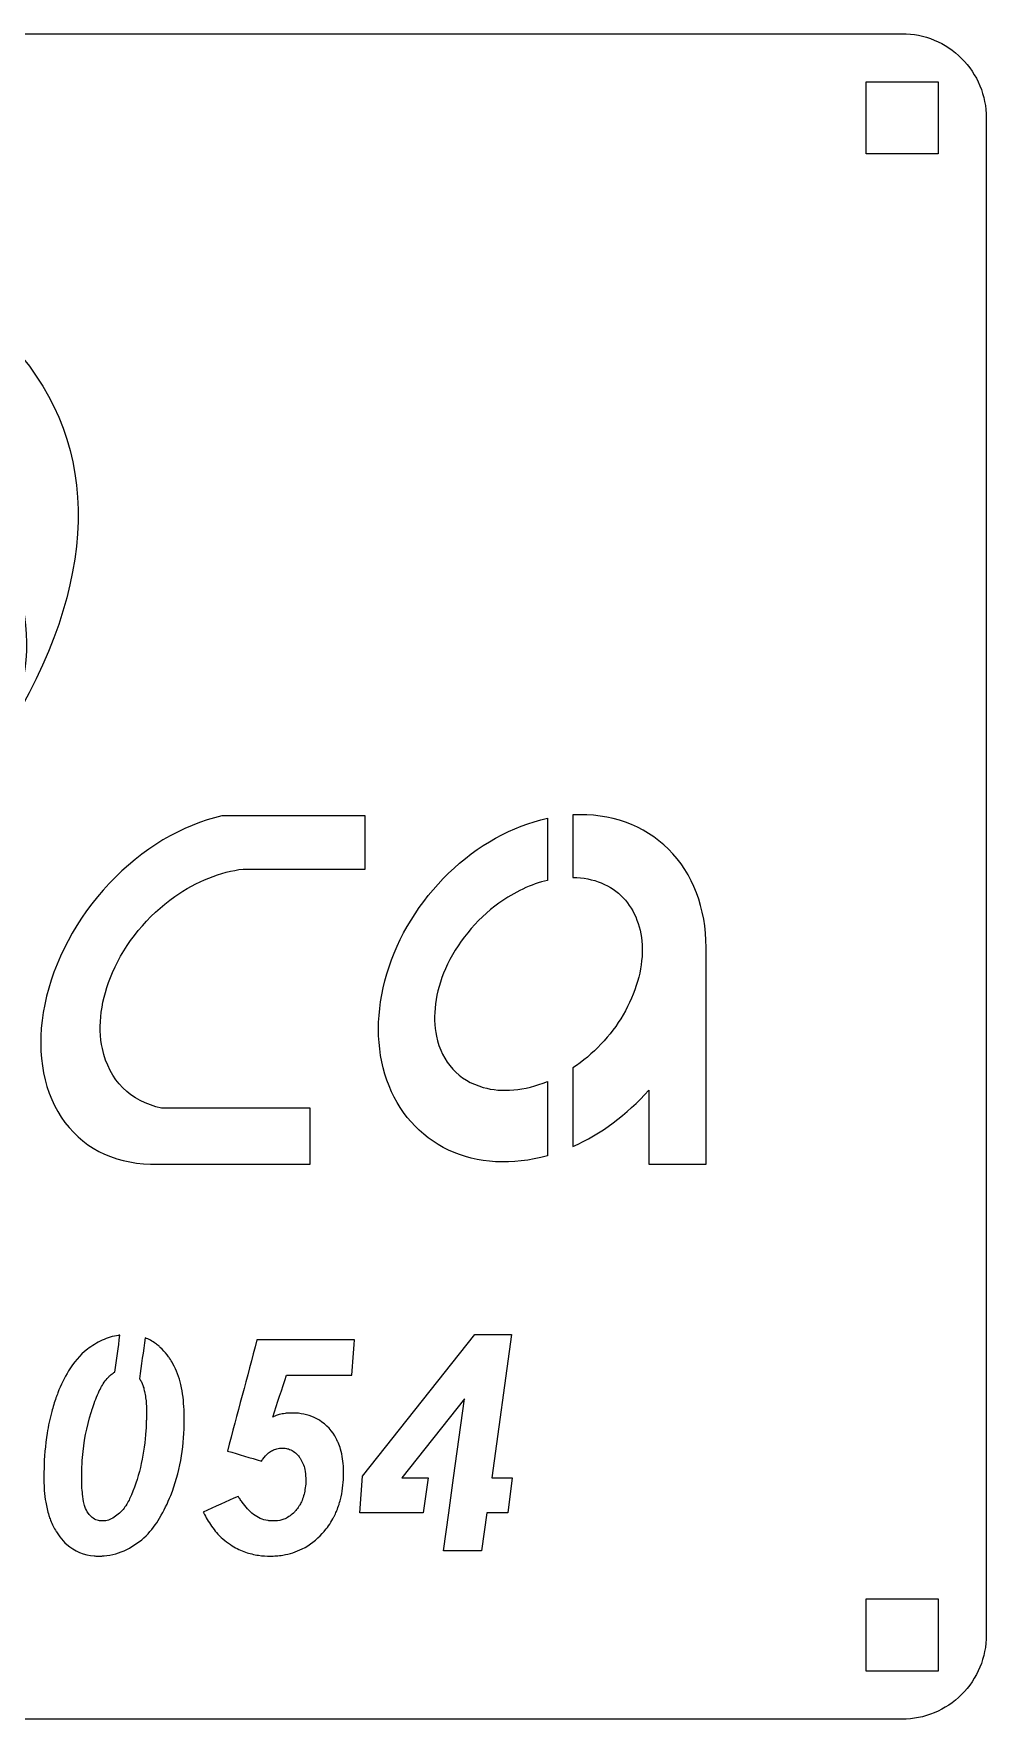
# Model space of a CAD drawing. Extents: x -140 to 140, y -80 to 80.
# Drawn here: x 49.7 to 140.1, y -79.9 to 80.1 of the extents above; entities that cross this region are included whole.
import ezdxf

# ---------------------------------------------------------------- set-up
doc = ezdxf.new("R2010")
doc.units = 0

msp = doc.modelspace()

# ---------------------------------------------------------------- linework, layer by layer
at = {"layer": '1'}
msp.add_lwpolyline([(140.12, 72.11), (140.12, -71.89, -0.414214), (132.12, -79.89), (-131.88, -79.89, -0.414214), (-139.88, -71.89), (-139.88, 72.11, -0.414214), (-131.88, 80.11), (132.12, 80.11, -0.414214)], format="xyb", close=True, dxfattribs=at)
for points in [[(135.54, 75.53), (135.54, 68.69), (128.7, 68.69), (128.7, 75.53)], [(95.11, -56.97), (94.68, -60.3), (92.7, -60.3), (92.2, -63.89), (88.58, -63.89), (89.08, -60.3), (89.54, -56.97), (90.57, -49.48), (84.64, -56.97), (87.12, -56.97), (86.66, -60.3), (80.64, -60.3), (80.89, -56.83), (91.55, -43.38), (95.03, -43.38), (93.16, -56.97)], [(135.54, -68.47), (135.54, -75.31), (128.7, -75.31), (128.7, -68.47)]]:
    msp.add_lwpolyline(points, close=True, dxfattribs=at)
for points, knots in [([(46.96, 13.57), (55.9, 27.83), (56.2, 41.04), (47.78, 50.32), (47.78, 50.32), (39.37, 59.59), (22.9, 64.21), (1.96, 63.16), (1.96, 63.16), (-18.97, 62.11), (-42.74, 55.47), (-64.16, 44.7), (-64.16, 44.7), (-85.58, 33.93), (-102.99, 19.86), (-112.59, 5.56), (-112.59, 5.56), (-101.81, 15.65), (-85.14, 25.18), (-65.55, 32.42), (-65.55, 32.42), (-45.95, 39.67), (-24.68, 44.17), (-5.55, 45.13), (-5.55, 45.13), (13.59, 46.09), (29.37, 43.45), (38.98, 37.67), (38.98, 37.67), (48.59, 31.89), (51.42, 23.35), (46.96, 13.57)], [0, 0, 0, 0, 0.125, 0.125, 0.125, 0.125, 0.25, 0.25, 0.25, 0.25, 0.375, 0.375, 0.375, 0.375, 0.5, 0.5, 0.5, 0.5, 0.625, 0.625, 0.625, 0.625, 0.75, 0.75, 0.75, 0.75, 0.875, 0.875, 0.875, 0.875, 1, 1, 1, 1]), ([(81.16, 5.85), (81.16, 4.17), (81.16, 2.49), (81.16, 0.81), (81.16, 0.81), (77.3, 0.81), (73.43, 0.81), (69.56, 0.81), (69.56, 0.81), (67.44, 0.57), (65.13, -0.34), (63.06, -1.8), (63.06, -1.8), (60.51, -3.59), (58.35, -6.22), (57.16, -9), (57.16, -9), (56.05, -11.51), (55.74, -14.11), (56.19, -16.23), (56.19, -16.23), (56.83, -19.24), (58.87, -21.28), (61.81, -21.87), (61.81, -21.87), (66.51, -21.87), (71.21, -21.87), (75.91, -21.87), (75.91, -21.87), (75.91, -23.65), (75.91, -25.42), (75.91, -27.19), (75.91, -27.19), (70.85, -27.19), (65.8, -27.19), (60.75, -27.19), (60.75, -27.19), (57.15, -27.12), (54.13, -25.53), (52.28, -22.73), (52.28, -22.73), (50.43, -19.94), (49.88, -16.13), (50.72, -12.03), (50.72, -12.03), (51.56, -7.94), (53.74, -3.85), (56.85, -0.55), (56.85, -0.55), (59.95, 2.74), (63.77, 5.02), (67.55, 5.85), (67.55, 5.85), (72.09, 5.85), (76.62, 5.85), (81.16, 5.85)], [0, 0, 0, 0, 0.071429, 0.071429, 0.071429, 0.071429, 0.142857, 0.142857, 0.142857, 0.142857, 0.214286, 0.214286, 0.214286, 0.214286, 0.285714, 0.285714, 0.285714, 0.285714, 0.357143, 0.357143, 0.357143, 0.357143, 0.428571, 0.428571, 0.428571, 0.428571, 0.5, 0.5, 0.5, 0.5, 0.571429, 0.571429, 0.571429, 0.571429, 0.642857, 0.642857, 0.642857, 0.642857, 0.714286, 0.714286, 0.714286, 0.714286, 0.785714, 0.785714, 0.785714, 0.785714, 0.857143, 0.857143, 0.857143, 0.857143, 0.928571, 0.928571, 0.928571, 0.928571, 1, 1, 1, 1]), ([(98.46, 5.63), (95.11, 4.91), (91.81, 3.08), (89.06, 0.42), (89.06, 0.42), (86.32, -2.24), (84.26, -5.59), (83.2, -9.13), (83.2, -9.13), (82.15, -12.67), (82.15, -16.21), (83.2, -19.22), (83.2, -19.22), (84.26, -22.24), (86.32, -24.56), (89.06, -25.86), (89.06, -25.86), (91.81, -27.15), (95.11, -27.34), (98.46, -26.4), (98.46, -26.4), (98.46, -24.05), (98.46, -21.7), (98.46, -19.35), (98.46, -19.35), (96.29, -20.25), (94.1, -20.41), (92.35, -19.91), (92.35, -19.91), (90.03, -19.26), (88.43, -17.53), (87.91, -15.05), (87.91, -15.05), (87.51, -13.17), (87.79, -10.88), (88.77, -8.66), (88.77, -8.66), (89.81, -6.26), (91.66, -3.99), (93.85, -2.42), (93.85, -2.42), (95.31, -1.37), (96.91, -0.62), (98.46, -0.26), (98.46, -0.26), (98.46, 1.71), (98.46, 3.67), (98.46, 5.63)], [0, 0, 0, 0, 0.083333, 0.083333, 0.083333, 0.083333, 0.166667, 0.166667, 0.166667, 0.166667, 0.25, 0.25, 0.25, 0.25, 0.333333, 0.333333, 0.333333, 0.333333, 0.416667, 0.416667, 0.416667, 0.416667, 0.5, 0.5, 0.5, 0.5, 0.583333, 0.583333, 0.583333, 0.583333, 0.666667, 0.666667, 0.666667, 0.666667, 0.75, 0.75, 0.75, 0.75, 0.833333, 0.833333, 0.833333, 0.833333, 0.916667, 0.916667, 0.916667, 0.916667, 1, 1, 1, 1]), ([(113.52, -6.64), (113.52, -13.49), (113.52, -20.34), (113.52, -27.19), (113.52, -27.19), (111.71, -27.19), (109.89, -27.19), (108.07, -27.19), (108.07, -27.19), (108.07, -24.85), (108.07, -22.52), (108.07, -20.18), (108.07, -20.18), (106.01, -22.5), (103.52, -24.35), (100.86, -25.53), (100.86, -25.53), (100.86, -23.04), (100.86, -20.56), (100.86, -18.07), (100.86, -18.07), (102.78, -16.81), (104.48, -15.01), (105.64, -13.02), (105.64, -13.02), (106.85, -10.96), (107.48, -8.72), (107.45, -6.75), (107.45, -6.75), (107.42, -4.77), (106.76, -3.09), (105.65, -1.92), (105.65, -1.92), (104.5, -0.71), (102.84, -0.01), (100.86, 0.02), (100.86, 0.02), (100.86, 2), (100.86, 3.98), (100.86, 5.95), (100.86, 5.95), (104.42, 6.14), (107.63, 4.99), (109.95, 2.69), (109.95, 2.69), (112.26, 0.39), (113.52, -2.91), (113.52, -6.64)], [0, 0, 0, 0, 0.083333, 0.083333, 0.083333, 0.083333, 0.166667, 0.166667, 0.166667, 0.166667, 0.25, 0.25, 0.25, 0.25, 0.333333, 0.333333, 0.333333, 0.333333, 0.416667, 0.416667, 0.416667, 0.416667, 0.5, 0.5, 0.5, 0.5, 0.583333, 0.583333, 0.583333, 0.583333, 0.666667, 0.666667, 0.666667, 0.666667, 0.75, 0.75, 0.75, 0.75, 0.833333, 0.833333, 0.833333, 0.833333, 0.916667, 0.916667, 0.916667, 0.916667, 1, 1, 1, 1]), ([(63.97, -51.36), (63.97, -51.53), (63.96, -51.71), (63.96, -51.89), (63.96, -51.89), (63.93, -54.19), (63.54, -56.5), (62.68, -58.64), (62.68, -58.64), (62.39, -59.38), (62.04, -60.1), (61.63, -60.79), (61.63, -60.79), (61.27, -61.39), (60.84, -61.96), (60.34, -62.47), (60.34, -62.47), (59.81, -63), (59.18, -63.43), (58.51, -63.77), (58.51, -63.77), (57.83, -64.11), (57.1, -64.32), (56.35, -64.38), (56.35, -64.38), (56.3, -64.39), (56.26, -64.39), (56.21, -64.39), (56.21, -64.39), (56.17, -64.4), (56.13, -64.4), (56.08, -64.4), (56.08, -64.4), (55.99, -64.4), (55.9, -64.4), (55.82, -64.41), (55.82, -64.41), (55.68, -64.4), (55.43, -64.39), (55.42, -64.39), (55.42, -64.39), (54.46, -64.33), (53.53, -63.93), (52.81, -63.29), (52.81, -63.29), (52.57, -63.08), (52.35, -62.85), (52.16, -62.59), (52.16, -62.59), (52.11, -62.53), (52.06, -62.46), (52.02, -62.39), (52.02, -62.39), (51.94, -62.29), (51.81, -62.07), (51.8, -62.06), (51.8, -62.06), (51.7, -61.9), (51.61, -61.74), (51.53, -61.57), (51.53, -61.57), (51.43, -61.38), (51.35, -61.19), (51.27, -60.99), (51.27, -60.99), (51.21, -60.84), (51.15, -60.69), (51.11, -60.54), (51.11, -60.54), (50.98, -60.13), (50.88, -59.71), (50.82, -59.29), (50.82, -59.29), (50.75, -58.93), (50.71, -58.56), (50.68, -58.18), (50.68, -58.18), (50.66, -57.86), (50.64, -57.55), (50.64, -57.23), (50.64, -57.23), (50.64, -57.12), (50.64, -57.01), (50.64, -56.91), (50.64, -56.91), (50.64, -56.66), (50.64, -56.41), (50.65, -56.17), (50.65, -56.17), (50.67, -55.02), (50.77, -53.87), (50.95, -52.73), (50.95, -52.73), (51.06, -52.04), (51.21, -51.35), (51.39, -50.68), (51.39, -50.68), (51.5, -50.24), (51.64, -49.81), (51.78, -49.38), (51.78, -49.38), (51.81, -49.31), (51.84, -49.23), (51.87, -49.15), (51.87, -49.15), (51.9, -49.07), (51.93, -48.98), (51.96, -48.9), (51.96, -48.9), (52.24, -48.17), (52.58, -47.48), (52.99, -46.82), (52.99, -46.82), (53.46, -46.04), (54.05, -45.33), (54.77, -44.77), (54.77, -44.77), (55.21, -44.44), (55.67, -44.15), (56.17, -43.92), (56.17, -43.92), (56.66, -43.69), (57.19, -43.53), (57.73, -43.45), (57.73, -43.45), (57.75, -43.44), (57.77, -43.44), (57.8, -43.44), (57.8, -43.44), (57.82, -43.43), (57.84, -43.43), (57.86, -43.43), (57.86, -43.43), (57.7, -44.59), (57.54, -45.76), (57.38, -46.93), (57.38, -46.93), (57.26, -47), (57.14, -47.08), (57.03, -47.17), (57.03, -47.17), (56.96, -47.23), (56.89, -47.29), (56.83, -47.35), (56.83, -47.35), (56.81, -47.36), (56.8, -47.37), (56.79, -47.38), (56.79, -47.38), (56.78, -47.4), (56.77, -47.41), (56.75, -47.42), (56.75, -47.42), (56.72, -47.46), (56.68, -47.5), (56.65, -47.54), (56.65, -47.54), (56.51, -47.69), (56.39, -47.86), (56.28, -48.04), (56.28, -48.04), (56.25, -48.08), (56.23, -48.13), (56.2, -48.17), (56.2, -48.17), (56.09, -48.35), (55.99, -48.53), (55.9, -48.72), (55.9, -48.72), (55.66, -49.23), (55.44, -49.77), (55.27, -50.31), (55.27, -50.31), (55.25, -50.36), (55.24, -50.41), (55.22, -50.46), (55.22, -50.46), (55.19, -50.56), (55.16, -50.66), (55.13, -50.76), (55.13, -50.76), (54.7, -52.15), (54.43, -53.58), (54.3, -55.03), (54.3, -55.03), (54.27, -55.45), (54.25, -55.86), (54.24, -56.28), (54.24, -56.28), (54.24, -56.38), (54.23, -56.49), (54.23, -56.59), (54.23, -56.59), (54.23, -56.69), (54.23, -56.8), (54.23, -56.9), (54.23, -56.9), (54.23, -57.12), (54.23, -57.33), (54.23, -57.55), (54.23, -57.55), (54.24, -57.82), (54.26, -58.09), (54.29, -58.36), (54.29, -58.36), (54.29, -58.41), (54.3, -58.46), (54.3, -58.52), (54.3, -58.52), (54.34, -58.84), (54.38, -59.16), (54.47, -59.47), (54.47, -59.47), (54.49, -59.55), (54.51, -59.63), (54.54, -59.7), (54.54, -59.7), (54.61, -59.94), (54.71, -60.16), (54.86, -60.35), (54.86, -60.35), (54.96, -60.5), (55.08, -60.62), (55.22, -60.73), (55.22, -60.73), (55.36, -60.85), (55.53, -60.94), (55.71, -61), (55.71, -61), (55.84, -61.03), (55.98, -61.07), (56.11, -61.07), (56.11, -61.07), (56.12, -61.07), (56.14, -61.07), (56.15, -61.07), (56.15, -61.07), (56.18, -61.07), (56.21, -61.07), (56.23, -61.07), (56.23, -61.07), (56.33, -61.07), (56.42, -61.06), (56.51, -61.05), (56.51, -61.05), (56.69, -61.02), (56.87, -60.96), (57.04, -60.88), (57.04, -60.88), (57.42, -60.68), (57.76, -60.41), (58.06, -60.09), (58.06, -60.09), (58.33, -59.8), (58.53, -59.45), (58.72, -59.09), (58.72, -59.09), (58.8, -58.93), (58.88, -58.76), (58.95, -58.59), (58.95, -58.59), (59.36, -57.63), (59.66, -56.62), (59.89, -55.6), (59.89, -55.6), (60.12, -54.58), (60.25, -53.53), (60.32, -52.49), (60.32, -52.49), (60.34, -52.18), (60.36, -51.88), (60.36, -51.57), (60.36, -51.57), (60.37, -51.44), (60.37, -51.32), (60.37, -51.2), (60.37, -51.2), (60.37, -51.07), (60.38, -50.95), (60.38, -50.83), (60.38, -50.83), (60.38, -50.69), (60.38, -50.55), (60.37, -50.41), (60.37, -50.41), (60.37, -50.09), (60.35, -49.78), (60.31, -49.46), (60.31, -49.46), (60.3, -49.43), (60.3, -49.39), (60.3, -49.36), (60.3, -49.36), (60.27, -49.17), (60.24, -48.97), (60.2, -48.79), (60.2, -48.79), (60.16, -48.63), (60.13, -48.48), (60.08, -48.33), (60.08, -48.33), (60.07, -48.31), (60.07, -48.3), (60.06, -48.28), (60.06, -48.28), (60.03, -48.16), (59.98, -48.05), (59.93, -47.94), (59.93, -47.94), (59.92, -47.92), (59.91, -47.91), (59.9, -47.89), (59.9, -47.89), (59.85, -47.78), (59.79, -47.67), (59.72, -47.57), (59.72, -47.57), (59.9, -46.27), (60.07, -44.98), (60.25, -43.68), (60.25, -43.68), (60.6, -43.82), (60.94, -44), (61.24, -44.23), (61.24, -44.23), (61.36, -44.31), (61.46, -44.4), (61.57, -44.49), (61.57, -44.49), (61.61, -44.52), (61.64, -44.56), (61.68, -44.59), (61.68, -44.59), (61.92, -44.81), (62.15, -45.05), (62.35, -45.31), (62.35, -45.31), (62.42, -45.41), (62.55, -45.59), (62.56, -45.6), (62.56, -45.6), (62.68, -45.77), (62.79, -45.95), (62.89, -46.14), (62.89, -46.14), (63.23, -46.76), (63.47, -47.44), (63.64, -48.13), (63.64, -48.13), (63.82, -48.91), (63.91, -49.71), (63.95, -50.51), (63.95, -50.51), (63.95, -50.56), (63.95, -50.6), (63.95, -50.65), (63.95, -50.65), (63.96, -50.67), (63.97, -51.12), (63.97, -51.36)], [0, 0, 0, 0, 0.011111, 0.011111, 0.011111, 0.011111, 0.022222, 0.022222, 0.022222, 0.022222, 0.033333, 0.033333, 0.033333, 0.033333, 0.044444, 0.044444, 0.044444, 0.044444, 0.055556, 0.055556, 0.055556, 0.055556, 0.066667, 0.066667, 0.066667, 0.066667, 0.077778, 0.077778, 0.077778, 0.077778, 0.088889, 0.088889, 0.088889, 0.088889, 0.1, 0.1, 0.1, 0.1, 0.111111, 0.111111, 0.111111, 0.111111, 0.122222, 0.122222, 0.122222, 0.122222, 0.133333, 0.133333, 0.133333, 0.133333, 0.144444, 0.144444, 0.144444, 0.144444, 0.155556, 0.155556, 0.155556, 0.155556, 0.166667, 0.166667, 0.166667, 0.166667, 0.177778, 0.177778, 0.177778, 0.177778, 0.188889, 0.188889, 0.188889, 0.188889, 0.2, 0.2, 0.2, 0.2, 0.211111, 0.211111, 0.211111, 0.211111, 0.222222, 0.222222, 0.222222, 0.222222, 0.233333, 0.233333, 0.233333, 0.233333, 0.244444, 0.244444, 0.244444, 0.244444, 0.255556, 0.255556, 0.255556, 0.255556, 0.266667, 0.266667, 0.266667, 0.266667, 0.277778, 0.277778, 0.277778, 0.277778, 0.288889, 0.288889, 0.288889, 0.288889, 0.3, 0.3, 0.3, 0.3, 0.311111, 0.311111, 0.311111, 0.311111, 0.322222, 0.322222, 0.322222, 0.322222, 0.333333, 0.333333, 0.333333, 0.333333, 0.344444, 0.344444, 0.344444, 0.344444, 0.355556, 0.355556, 0.355556, 0.355556, 0.366667, 0.366667, 0.366667, 0.366667, 0.377778, 0.377778, 0.377778, 0.377778, 0.388889, 0.388889, 0.388889, 0.388889, 0.4, 0.4, 0.4, 0.4, 0.411111, 0.411111, 0.411111, 0.411111, 0.422222, 0.422222, 0.422222, 0.422222, 0.433333, 0.433333, 0.433333, 0.433333, 0.444444, 0.444444, 0.444444, 0.444444, 0.455556, 0.455556, 0.455556, 0.455556, 0.466667, 0.466667, 0.466667, 0.466667, 0.477778, 0.477778, 0.477778, 0.477778, 0.488889, 0.488889, 0.488889, 0.488889, 0.5, 0.5, 0.5, 0.5, 0.511111, 0.511111, 0.511111, 0.511111, 0.522222, 0.522222, 0.522222, 0.522222, 0.533333, 0.533333, 0.533333, 0.533333, 0.544444, 0.544444, 0.544444, 0.544444, 0.555556, 0.555556, 0.555556, 0.555556, 0.566667, 0.566667, 0.566667, 0.566667, 0.577778, 0.577778, 0.577778, 0.577778, 0.588889, 0.588889, 0.588889, 0.588889, 0.6, 0.6, 0.6, 0.6, 0.611111, 0.611111, 0.611111, 0.611111, 0.622222, 0.622222, 0.622222, 0.622222, 0.633333, 0.633333, 0.633333, 0.633333, 0.644444, 0.644444, 0.644444, 0.644444, 0.655556, 0.655556, 0.655556, 0.655556, 0.666667, 0.666667, 0.666667, 0.666667, 0.677778, 0.677778, 0.677778, 0.677778, 0.688889, 0.688889, 0.688889, 0.688889, 0.7, 0.7, 0.7, 0.7, 0.711111, 0.711111, 0.711111, 0.711111, 0.722222, 0.722222, 0.722222, 0.722222, 0.733333, 0.733333, 0.733333, 0.733333, 0.744444, 0.744444, 0.744444, 0.744444, 0.755556, 0.755556, 0.755556, 0.755556, 0.766667, 0.766667, 0.766667, 0.766667, 0.777778, 0.777778, 0.777778, 0.777778, 0.788889, 0.788889, 0.788889, 0.788889, 0.8, 0.8, 0.8, 0.8, 0.811111, 0.811111, 0.811111, 0.811111, 0.822222, 0.822222, 0.822222, 0.822222, 0.833333, 0.833333, 0.833333, 0.833333, 0.844444, 0.844444, 0.844444, 0.844444, 0.855556, 0.855556, 0.855556, 0.855556, 0.866667, 0.866667, 0.866667, 0.866667, 0.877778, 0.877778, 0.877778, 0.877778, 0.888889, 0.888889, 0.888889, 0.888889, 0.9, 0.9, 0.9, 0.9, 0.911111, 0.911111, 0.911111, 0.911111, 0.922222, 0.922222, 0.922222, 0.922222, 0.933333, 0.933333, 0.933333, 0.933333, 0.944444, 0.944444, 0.944444, 0.944444, 0.955556, 0.955556, 0.955556, 0.955556, 0.966667, 0.966667, 0.966667, 0.966667, 0.977778, 0.977778, 0.977778, 0.977778, 0.988889, 0.988889, 0.988889, 0.988889, 1, 1, 1, 1]), ([(80.12, -43.89), (80.04, -45), (79.95, -46.12), (79.87, -47.23), (79.87, -47.23), (77.8, -47.23), (75.74, -47.23), (73.68, -47.23), (73.68, -47.23), (73.24, -48.55), (72.8, -49.88), (72.37, -51.2), (72.37, -51.2), (72.44, -51.17), (72.51, -51.14), (72.58, -51.11), (72.58, -51.11), (72.72, -51.06), (72.85, -51.01), (72.99, -50.97), (72.99, -50.97), (73.17, -50.93), (73.35, -50.89), (73.54, -50.86), (73.54, -50.86), (73.67, -50.84), (73.81, -50.83), (73.94, -50.82), (73.94, -50.82), (74.02, -50.82), (74.1, -50.82), (74.17, -50.82), (74.17, -50.82), (74.31, -50.82), (74.44, -50.82), (74.57, -50.83), (74.57, -50.83), (75.25, -50.87), (75.93, -51.04), (76.54, -51.36), (76.54, -51.36), (77.24, -51.74), (77.84, -52.31), (78.26, -52.98), (78.26, -52.98), (78.36, -53.15), (78.45, -53.33), (78.53, -53.51), (78.53, -53.51), (78.55, -53.55), (78.57, -53.59), (78.59, -53.63), (78.59, -53.63), (78.68, -53.84), (78.75, -54.04), (78.81, -54.26), (78.81, -54.26), (78.98, -54.85), (79.07, -55.47), (79.09, -56.09), (79.09, -56.09), (79.09, -56.13), (79.09, -56.18), (79.09, -56.22), (79.09, -56.22), (79.09, -56.31), (79.1, -56.4), (79.1, -56.49), (79.1, -56.49), (79.09, -56.61), (79.09, -56.73), (79.09, -56.85), (79.09, -56.85), (79.07, -57.59), (78.98, -58.33), (78.79, -59.04), (78.79, -59.04), (78.76, -59.19), (78.67, -59.47), (78.67, -59.49), (78.67, -59.49), (78.6, -59.69), (78.53, -59.9), (78.45, -60.09), (78.45, -60.09), (78.42, -60.15), (78.4, -60.21), (78.37, -60.26), (78.37, -60.26), (78.31, -60.41), (78.18, -60.67), (78.18, -60.68), (78.18, -60.68), (77.94, -61.15), (77.65, -61.58), (77.31, -61.98), (77.31, -61.98), (77.27, -62.03), (77.23, -62.08), (77.19, -62.12), (77.19, -62.12), (77.15, -62.17), (77.11, -62.22), (77.07, -62.26), (77.07, -62.26), (76.53, -62.85), (75.88, -63.35), (75.17, -63.72), (75.17, -63.72), (74.6, -64.01), (73.97, -64.2), (73.34, -64.31), (73.34, -64.31), (73.12, -64.35), (72.91, -64.37), (72.7, -64.38), (72.7, -64.38), (72.51, -64.39), (72.33, -64.4), (72.14, -64.41), (72.14, -64.41), (71.76, -64.4), (71.38, -64.38), (71.01, -64.33), (71.01, -64.33), (70.59, -64.26), (70.18, -64.16), (69.78, -64.03), (69.78, -64.03), (69.34, -63.88), (68.93, -63.67), (68.53, -63.43), (68.53, -63.43), (68.02, -63.12), (67.57, -62.74), (67.17, -62.31), (67.17, -62.31), (66.82, -61.94), (66.52, -61.53), (66.25, -61.1), (66.25, -61.1), (66.12, -60.89), (66, -60.67), (65.88, -60.44), (65.88, -60.44), (65.84, -60.37), (65.8, -60.29), (65.76, -60.22), (65.76, -60.22), (66.87, -59.72), (67.98, -59.23), (69.09, -58.73), (69.09, -58.73), (69.11, -58.77), (69.13, -58.81), (69.16, -58.84), (69.16, -58.84), (69.18, -58.88), (69.21, -58.92), (69.23, -58.95), (69.23, -58.95), (69.31, -59.06), (69.39, -59.17), (69.46, -59.28), (69.46, -59.28), (69.78, -59.71), (70.13, -60.12), (70.55, -60.45), (70.55, -60.45), (70.94, -60.75), (71.4, -60.95), (71.89, -61.03), (71.89, -61.03), (71.9, -61.03), (71.91, -61.03), (71.92, -61.03), (71.92, -61.03), (71.93, -61.04), (72.03, -61.05), (72.09, -61.05), (72.09, -61.05), (72.11, -61.06), (72.13, -61.06), (72.15, -61.06), (72.15, -61.06), (72.17, -61.06), (72.2, -61.06), (72.22, -61.06), (72.22, -61.06), (72.24, -61.06), (72.26, -61.07), (72.28, -61.07), (72.28, -61.07), (72.33, -61.07), (72.37, -61.07), (72.42, -61.07), (72.42, -61.07), (72.49, -61.07), (72.63, -61.07), (72.64, -61.07), (72.64, -61.07), (72.9, -61.05), (73.16, -60.99), (73.41, -60.9), (73.41, -60.9), (73.75, -60.78), (74.06, -60.57), (74.33, -60.32), (74.33, -60.32), (74.38, -60.27), (74.48, -60.17), (74.48, -60.17), (74.48, -60.17), (74.59, -60.05), (74.69, -59.92), (74.78, -59.79), (74.78, -59.79), (74.83, -59.73), (74.9, -59.61), (74.9, -59.61), (74.9, -59.61), (74.97, -59.5), (75.03, -59.38), (75.09, -59.26), (75.09, -59.26), (75.26, -58.89), (75.37, -58.49), (75.43, -58.09), (75.43, -58.09), (75.47, -57.86), (75.5, -57.62), (75.5, -57.39), (75.5, -57.39), (75.5, -57.36), (75.5, -57.33), (75.51, -57.3), (75.51, -57.3), (75.51, -57.24), (75.51, -57.19), (75.51, -57.13), (75.51, -57.13), (75.51, -57.08), (75.5, -57.04), (75.5, -57), (75.5, -57), (75.49, -56.72), (75.47, -56.44), (75.41, -56.17), (75.41, -56.17), (75.33, -55.79), (75.18, -55.42), (74.96, -55.11), (74.96, -55.11), (74.95, -55.09), (74.94, -55.07), (74.92, -55.05), (74.92, -55.05), (74.89, -55), (74.85, -54.95), (74.81, -54.9), (74.81, -54.9), (74.58, -54.63), (74.29, -54.4), (73.96, -54.27), (73.96, -54.27), (73.83, -54.22), (73.7, -54.19), (73.56, -54.17), (73.56, -54.17), (73.47, -54.16), (73.39, -54.16), (73.3, -54.15), (73.3, -54.15), (73.27, -54.15), (73.25, -54.15), (73.22, -54.15), (73.22, -54.15), (73.07, -54.16), (72.92, -54.17), (72.77, -54.21), (72.77, -54.21), (72.62, -54.25), (72.47, -54.31), (72.33, -54.37), (72.33, -54.37), (72.21, -54.44), (72.09, -54.51), (71.98, -54.6), (71.98, -54.6), (71.77, -54.77), (71.59, -54.98), (71.43, -55.2), (71.43, -55.2), (71.43, -55.21), (71.42, -55.22), (71.41, -55.23), (71.41, -55.23), (71.41, -55.24), (71.34, -55.34), (71.31, -55.39), (71.31, -55.39), (70.23, -55.07), (69.15, -54.75), (68.07, -54.43), (68.07, -54.43), (69, -50.92), (69.93, -47.41), (70.86, -43.89), (70.86, -43.89), (73.95, -43.89), (77.04, -43.89), (80.12, -43.89)], [0, 0, 0, 0, 0.012821, 0.012821, 0.012821, 0.012821, 0.025641, 0.025641, 0.025641, 0.025641, 0.038462, 0.038462, 0.038462, 0.038462, 0.051282, 0.051282, 0.051282, 0.051282, 0.064103, 0.064103, 0.064103, 0.064103, 0.076923, 0.076923, 0.076923, 0.076923, 0.089744, 0.089744, 0.089744, 0.089744, 0.102564, 0.102564, 0.102564, 0.102564, 0.115385, 0.115385, 0.115385, 0.115385, 0.128205, 0.128205, 0.128205, 0.128205, 0.141026, 0.141026, 0.141026, 0.141026, 0.153846, 0.153846, 0.153846, 0.153846, 0.166667, 0.166667, 0.166667, 0.166667, 0.179487, 0.179487, 0.179487, 0.179487, 0.192308, 0.192308, 0.192308, 0.192308, 0.205128, 0.205128, 0.205128, 0.205128, 0.217949, 0.217949, 0.217949, 0.217949, 0.230769, 0.230769, 0.230769, 0.230769, 0.24359, 0.24359, 0.24359, 0.24359, 0.25641, 0.25641, 0.25641, 0.25641, 0.269231, 0.269231, 0.269231, 0.269231, 0.282051, 0.282051, 0.282051, 0.282051, 0.294872, 0.294872, 0.294872, 0.294872, 0.307692, 0.307692, 0.307692, 0.307692, 0.320513, 0.320513, 0.320513, 0.320513, 0.333333, 0.333333, 0.333333, 0.333333, 0.346154, 0.346154, 0.346154, 0.346154, 0.358974, 0.358974, 0.358974, 0.358974, 0.371795, 0.371795, 0.371795, 0.371795, 0.384615, 0.384615, 0.384615, 0.384615, 0.397436, 0.397436, 0.397436, 0.397436, 0.410256, 0.410256, 0.410256, 0.410256, 0.423077, 0.423077, 0.423077, 0.423077, 0.435897, 0.435897, 0.435897, 0.435897, 0.448718, 0.448718, 0.448718, 0.448718, 0.461538, 0.461538, 0.461538, 0.461538, 0.474359, 0.474359, 0.474359, 0.474359, 0.487179, 0.487179, 0.487179, 0.487179, 0.5, 0.5, 0.5, 0.5, 0.512821, 0.512821, 0.512821, 0.512821, 0.525641, 0.525641, 0.525641, 0.525641, 0.538462, 0.538462, 0.538462, 0.538462, 0.551282, 0.551282, 0.551282, 0.551282, 0.564103, 0.564103, 0.564103, 0.564103, 0.576923, 0.576923, 0.576923, 0.576923, 0.589744, 0.589744, 0.589744, 0.589744, 0.602564, 0.602564, 0.602564, 0.602564, 0.615385, 0.615385, 0.615385, 0.615385, 0.628205, 0.628205, 0.628205, 0.628205, 0.641026, 0.641026, 0.641026, 0.641026, 0.653846, 0.653846, 0.653846, 0.653846, 0.666667, 0.666667, 0.666667, 0.666667, 0.679487, 0.679487, 0.679487, 0.679487, 0.692308, 0.692308, 0.692308, 0.692308, 0.705128, 0.705128, 0.705128, 0.705128, 0.717949, 0.717949, 0.717949, 0.717949, 0.730769, 0.730769, 0.730769, 0.730769, 0.74359, 0.74359, 0.74359, 0.74359, 0.75641, 0.75641, 0.75641, 0.75641, 0.769231, 0.769231, 0.769231, 0.769231, 0.782051, 0.782051, 0.782051, 0.782051, 0.794872, 0.794872, 0.794872, 0.794872, 0.807692, 0.807692, 0.807692, 0.807692, 0.820513, 0.820513, 0.820513, 0.820513, 0.833333, 0.833333, 0.833333, 0.833333, 0.846154, 0.846154, 0.846154, 0.846154, 0.858974, 0.858974, 0.858974, 0.858974, 0.871795, 0.871795, 0.871795, 0.871795, 0.884615, 0.884615, 0.884615, 0.884615, 0.897436, 0.897436, 0.897436, 0.897436, 0.910256, 0.910256, 0.910256, 0.910256, 0.923077, 0.923077, 0.923077, 0.923077, 0.935897, 0.935897, 0.935897, 0.935897, 0.948718, 0.948718, 0.948718, 0.948718, 0.961538, 0.961538, 0.961538, 0.961538, 0.974359, 0.974359, 0.974359, 0.974359, 0.987179, 0.987179, 0.987179, 0.987179, 1, 1, 1, 1])]:
    msp.add_open_spline(points, degree=3, knots=knots, dxfattribs=at)

doc.saveas('drawing.dxf')
